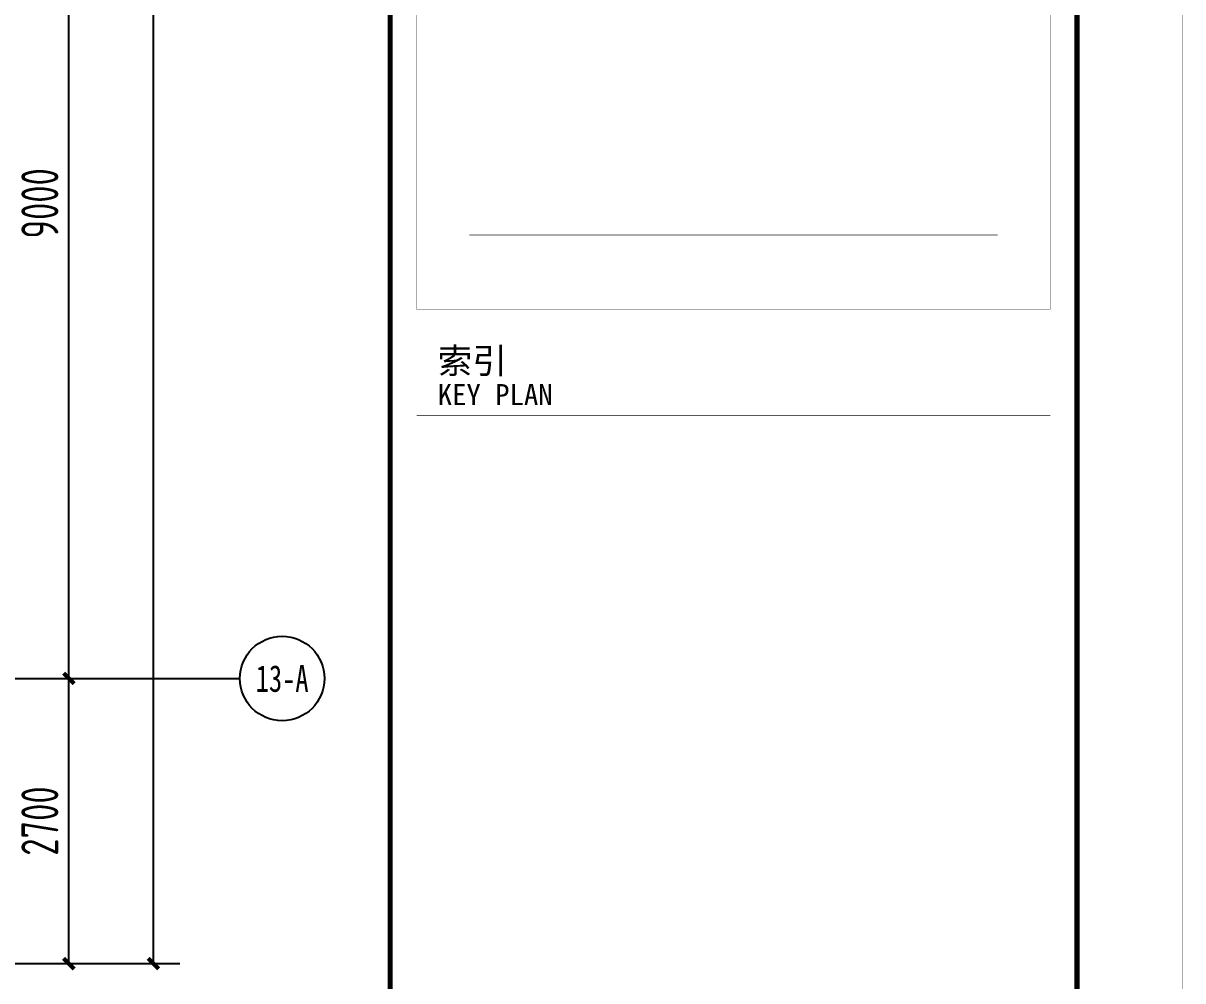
# Model space of a CAD drawing. Extents: x -228436 to 200315, y -41539 to 163917.
# Drawn here: x 62492 to 73468, y -2863 to 6206 of the extents above; entities that cross this region are included whole.
import ezdxf
from ezdxf.enums import TextEntityAlignment as Align

# ---------------------------------------------------------------- set-up
doc = ezdxf.new("R2010")
doc.units = 0
doc.header["$LTSCALE"] = 1000
doc.header["$MEASUREMENT"] = 0
for name, color, linetype in [('AXIS_TEXT', 7, 'Continuous'), ('X-104 13#平面$0$01-标注_轴线坐标', 132, 'Continuous'), ('X-104 13#平面$0$02-TEXT_轴号', 7, 'Continuous')]:
    doc.layers.add(name, color=color, linetype=linetype)
doc.styles.add('COMPLEX', font='COMPLEX')
doc.styles.add('X-104 13#平面$0$_TCH_AXIS', font='STXIHEI_0.TTF', dxfattribs={"width": 0.75})
doc.styles.add('X-104 13#平面$0$_TCH_DIM_T3', font='ros1.shx', dxfattribs={"width": 0.8, "bigfont": 'jd.shx'})
doc.styles.add('图签信息$0$华文细黑', font='STXIHEI_0.TTF', dxfattribs={"height": 10})
doc.dimstyles.new('X-104 13#平面$0$_TCH_ARCH&&100', dxfattribs={"dimtxt": 350, "dimasz": 100, "dimexe": 250, "dimexo": 300, "dimgap": 100, "dimtad": 1, "dimdec": 0, "dimzin": 0, "dimdsep": 46, "dimtxsty": 'X-104 13#平面$0$_TCH_DIM_T3', "dimblk": 'X-104 13#平面$0$_ArchTick', "dimcen": 0.09, "dimclrt": 7, "dimazin": 2, "dimtfac": 1, "dimtdec": 0, "dimtix": 1, "dimtmove": 2, "dimatfit": 3, "dimfxl": 0, "dimtolj": 1, "dimtzin": 0, "dimarcsym": 0})

# ---------------------------------------------------------------- blocks, each defined once
blk = doc.blocks.new('图签信息')
at = {"const_width": 0.5}
blk.add_lwpolyline([(-65, 0), (0, 0), (0, 500.5), (-65, 500.5)], close=True, dxfattribs=at)
at = {"const_width": 0.05}
for points in [[(-62.5, 404.92), (-62.5, 227.83)], [(-62.5, 227.83), (-2.5, 227.83), (-2.5, 404.92)], [(-57.5, 234.85), (-7.5, 234.85)], [(-62.5, 227.83), (-2.5, 227.83)], [(-62.5, 217.74), (-2.5, 217.74)]]:
    blk.add_lwpolyline(points, dxfattribs=at)
at = {"style": '图签信息$0$华文细黑'}
for s, height, p in [('索引', 2.4, (-60.5, 224.14)), ('KEY PLAN', 2, (-60.5, 220.74))]:
    blk.add_text(s, height=height, dxfattribs=at).set_placement(p, align=Align.TOP_LEFT)
blk = doc.blocks.new('图签-A1')
at = {"color": 2}
blk.add_blockref('图签信息', (0, 0), dxfattribs=at)
blk = doc.blocks.new('图框-A1')
for points, const_width in [([(0, 0), (841, 0), (841, 594), (0, 594)], 0.05), ([(766, 584), (25, 584), (25, 10), (766, 10)], 0.5)]:
    blk.add_lwpolyline(points, close=True, dxfattribs=dict(const_width=const_width))
blk = doc.blocks.new('_AXISO')
blk.add_circle((0, 0), 0.5)
at = {"layer": 'AXIS_TEXT', "style": 'COMPLEX', "width": 1.041667}
blk.add_attdef('A', text='', height=0.56, dxfattribs=at).set_placement((-0.25, -0.28), (0.25, -0.28), align=Align.FIT)
blk = doc.blocks.new('X-104 13#平面$0$_ArchTick')
at = {"color": 0, "linetype": 'ByBlock', "const_width": 0.4}
blk.add_lwpolyline([(-0.5, -0.5), (0.5, 0.5)], dxfattribs=at)
blk = doc.blocks.new('*D761')
at = {"layer": 'Defpoints', "color": 0, "transparency": 16777216}
for p in [(60425, 23235), (63725, 23235), (60425, -2700)]:
    blk.add_point(p, dxfattribs=at)
at = {"layer": 'X-104 13#平面$0$01-标注_轴线坐标', "color": 0, "lineweight": -2, "transparency": 16777216}
for p, q in [((60725, 23235), (63975, 23235)), ((63725, -2700), (63725, 23235)), ((60725, -2700), (63975, -2700))]:
    blk.add_line(p, q, dxfattribs=at)
at = {"layer": 'X-104 13#平面$0$01-标注_轴线坐标', "color": 0, "lineweight": -2, "transparency": 16777216, "xscale": 100, "yscale": 100, "zscale": 100}
for p, rotation in [((63725, 23235), 90), ((63725, -2700), 270)]:
    blk.add_blockref('X-104 13#平面$0$_ArchTick', p, dxfattribs=dict(at, rotation=rotation))
at = {"layer": 'X-104 13#平面$0$01-标注_轴线坐标', "color": 7, "transparency": 16777216, "insert": (63450, 10268), "char_height": 350, "attachment_point": 5, "rotation": 90, "style": 'X-104 13#平面$0$_TCH_DIM_T3'}
blk.add_mtext('\\A1;25935', dxfattribs=at)
blk = doc.blocks.new('*D762')
at = {"layer": 'Defpoints', "color": 0, "transparency": 16777216}
for p in [(60425, 0), (62925, 0), (60425, -2700)]:
    blk.add_point(p, dxfattribs=at)
at = {"layer": 'X-104 13#平面$0$01-标注_轴线坐标', "color": 0, "lineweight": -2, "transparency": 16777216}
for p, q in [((60725, 0), (63175, 0)), ((62925, -2700), (62925, 0)), ((60725, -2700), (63175, -2700))]:
    blk.add_line(p, q, dxfattribs=at)
at = {"layer": 'X-104 13#平面$0$01-标注_轴线坐标', "color": 0, "lineweight": -2, "transparency": 16777216, "xscale": 100, "yscale": 100, "zscale": 100}
for p, rotation in [((62925, 0), 90), ((62925, -2700), 270)]:
    blk.add_blockref('X-104 13#平面$0$_ArchTick', p, dxfattribs=dict(at, rotation=rotation))
at = {"layer": 'X-104 13#平面$0$01-标注_轴线坐标', "color": 7, "transparency": 16777216, "insert": (62650, -1350), "char_height": 350, "attachment_point": 5, "rotation": 90, "style": 'X-104 13#平面$0$_TCH_DIM_T3'}
blk.add_mtext('\\A1;2700', dxfattribs=at)
blk = doc.blocks.new('*D763')
at = {"layer": 'Defpoints', "color": 0, "transparency": 16777216}
for p in [(60425, 9000), (62925, 9000), (60425, 0)]:
    blk.add_point(p, dxfattribs=at)
at = {"layer": 'X-104 13#平面$0$01-标注_轴线坐标', "color": 0, "lineweight": -2, "transparency": 16777216}
for p, q in [((60725, 9000), (63175, 9000)), ((62925, 0), (62925, 9000)), ((60725, 0), (63175, 0))]:
    blk.add_line(p, q, dxfattribs=at)
at = {"layer": 'X-104 13#平面$0$01-标注_轴线坐标', "color": 0, "lineweight": -2, "transparency": 16777216, "xscale": 100, "yscale": 100, "zscale": 100}
for p, rotation in [((62925, 9000), 90), ((62925, 0), 270)]:
    blk.add_blockref('X-104 13#平面$0$_ArchTick', p, dxfattribs=dict(at, rotation=rotation))
at = {"layer": 'X-104 13#平面$0$01-标注_轴线坐标', "color": 7, "transparency": 16777216, "insert": (62650, 4500), "char_height": 350, "attachment_point": 5, "rotation": 90, "style": 'X-104 13#平面$0$_TCH_DIM_T3'}
blk.add_mtext('\\A1;9000', dxfattribs=at)
blk = doc.blocks.new('X-104 13#平面$0$轴网')
at = {"layer": 'X-104 13#平面$0$01-标注_轴线坐标'}
blk.add_line((60543.5, 0), (64543.5, 0), dxfattribs=at)
ref = blk.add_blockref('_AXISO', (64943.5, 0), dxfattribs=dict(at, xscale=800, yscale=800, zscale=800))
ref.add_attrib('A', '13-A', dxfattribs={"layer": 'X-104 13#平面$0$02-TEXT_轴号', "height": 253.02, "style": 'X-104 13#平面$0$_TCH_AXIS', "width": 0.902115}).set_placement((64693.7, -126.5), (65193.3, -126.5), align=Align.FIT)
for p1, p2, distance, picture, middle in [((60425, -2700), (60425, 23235.1), -3300, '*D761', (63450, 10267.5)), ((60425, 0), (60425, 9000), -2500, '*D763', (62650, 4500)), ((60425, -2700), (60425, 0), -2500, '*D762', (62650, -1350))]:
    dim = blk.add_aligned_dim(p1=p1, p2=p2, distance=distance, dimstyle='X-104 13#平面$0$_TCH_ARCH&&100', dxfattribs=at)
    dim.commit()
    dim.dimension.update_dxf_attribs({"geometry": picture, "text_midpoint": middle})
blk = doc.blocks.new('X-104 13#平面')
at = {"xscale": 100, "yscale": 100, "zscale": 100}
for name, p in [('图框-A1', (-10634.5, -20285.2)), ('图签-A1', (72465.5, -19285.2))]:
    blk.add_blockref(name, p, dxfattribs=at)
blk.add_blockref('X-104 13#平面$0$轴网', (0, 0))

msp = doc.modelspace()

# ---------------------------------------------------------------- block references
msp.add_blockref('X-104 13#平面', (0, 0))

doc.saveas('drawing.dxf')
